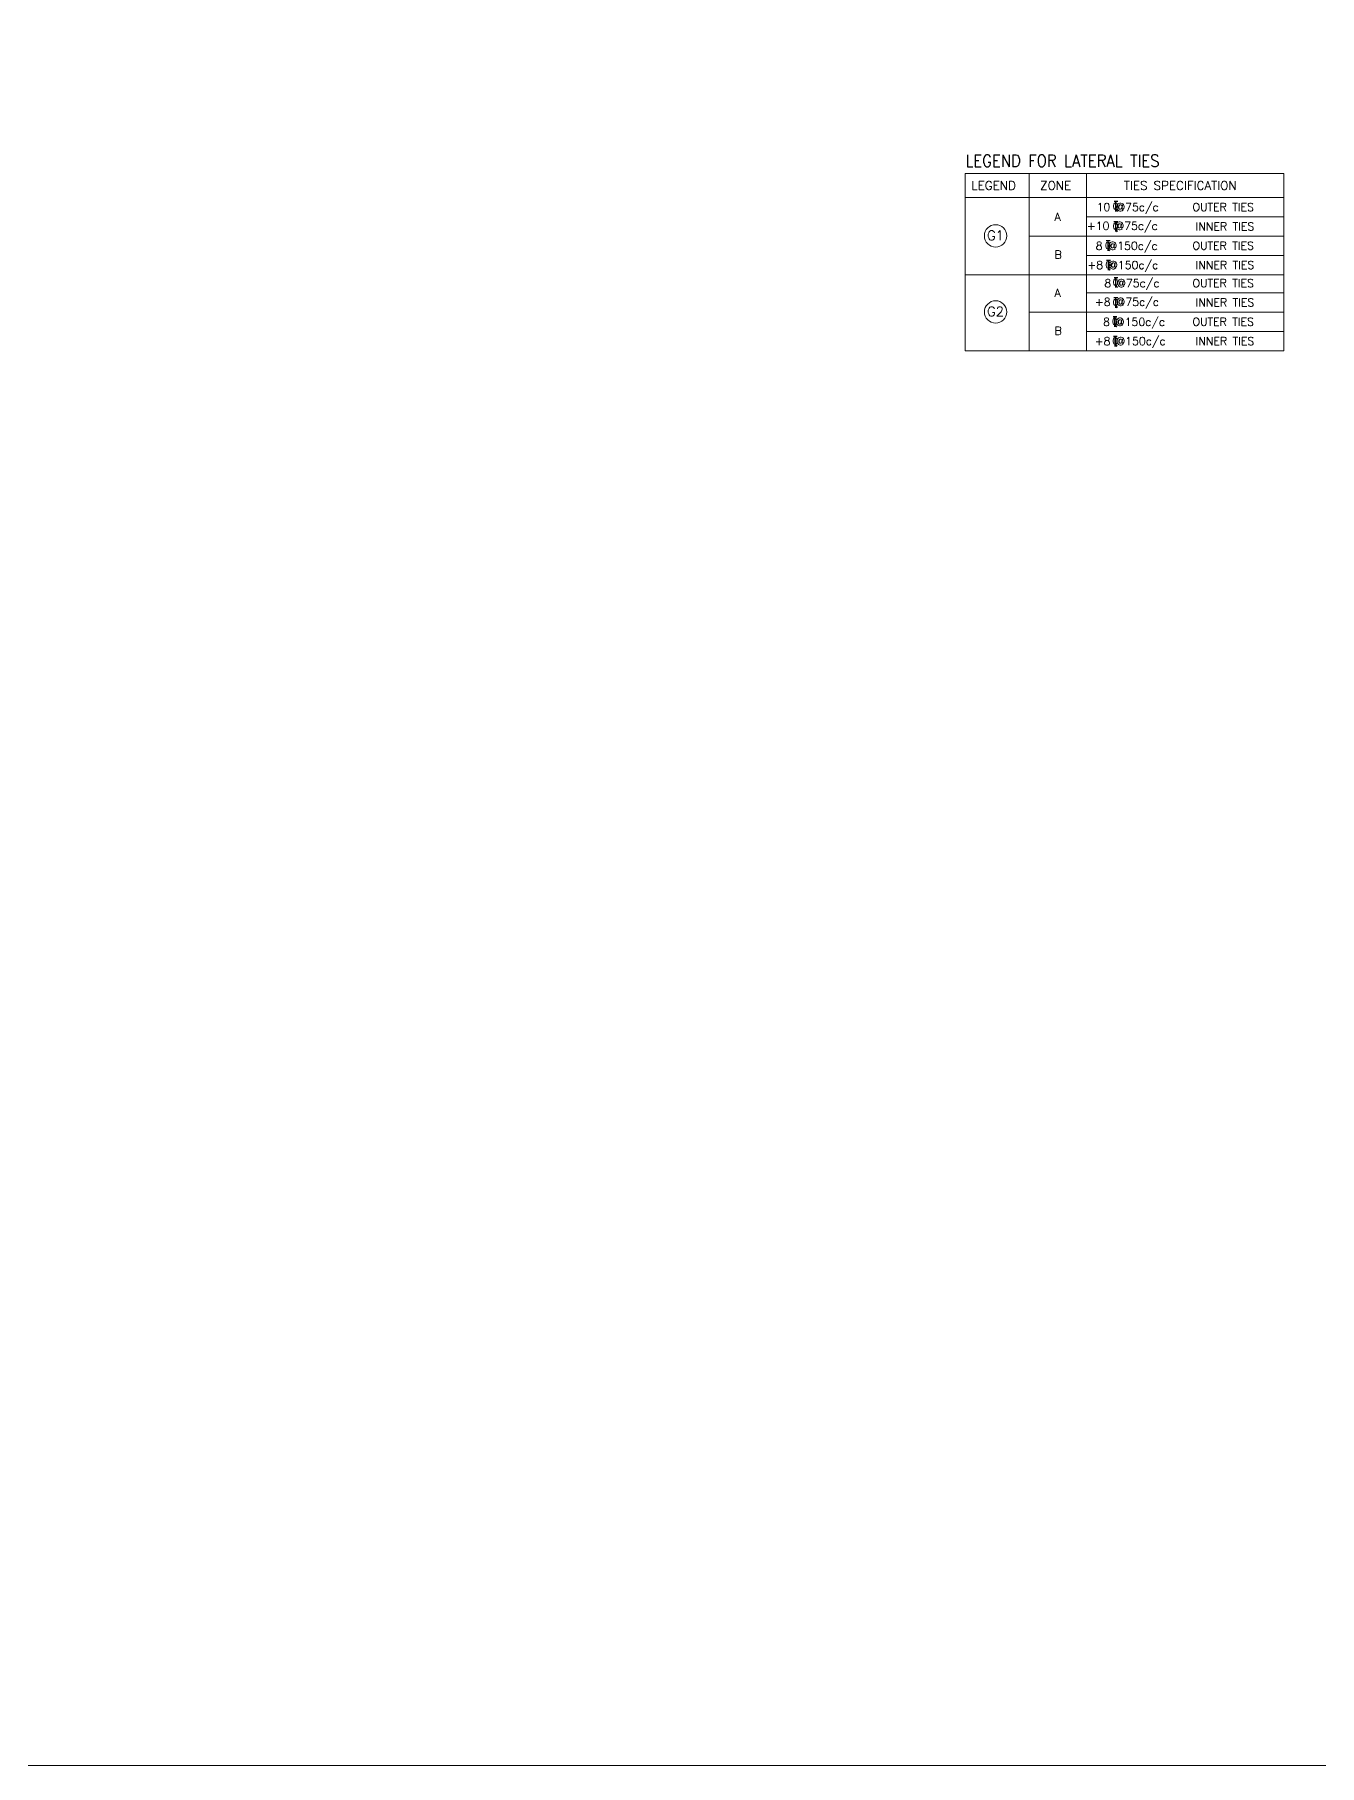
# Model space of a CAD drawing. Header units: millimetres. Extents: x 1123469 to 1752051, y -126924 to 196924.
# Drawn here: x 1449287 to 1489425, y -126924 to -72855 of the extents above; entities that cross this region are included whole.
import ezdxf

# ---------------------------------------------------------------- set-up
doc = ezdxf.new("R2010")
doc.units = ezdxf.units.MM
doc.header["$LTSCALE"] = 500
doc.header["$MEASUREMENT"] = 0
for name, color, linetype, lineweight in [('DIM1', 3, 'Continuous', 20), ('LINE', 7, 'Continuous', 13), ('S - SUNK', 251, 'Continuous', 0), ('TEXT', 7, 'Continuous', 13)]:
    doc.layers.add(name, color=color, linetype=linetype, lineweight=lineweight)
doc.layers.add('T', color=6, linetype='Continuous')
doc.styles.add('RAWAT', font='romand.shx', dxfattribs={"height": 115})
doc.styles.add('RD', font='romand.shx', dxfattribs={"height": 200})
doc.styles.add('RT', font='romant.shx', dxfattribs={"height": 8})

# ---------------------------------------------------------------- blocks, each defined once
blk = doc.blocks.new('T')
at = {"layer": 'LINE'}
for p, q in [((-27, 79), (39, 79)), ((-27, 72), (39, 72)), ((-2, 70), (-2, -99)), ((5, 70), (5, -99)), ((1, -61), (31, -100)), ((7, -57), (36, -96))]:
    blk.add_line(p, q, dxfattribs=at)
at = {"layer": 'LINE', "style": 'RAWAT'}
blk.add_text('0', height=115, dxfattribs=at).set_placement((-50, -63))

msp = doc.modelspace()

# ---------------------------------------------------------------- linework, layer by layer
at = {"layer": 'LINE', "color": 4, "linetype": 'Continuous', "ltscale": 100}
for p, q in [((1478355.4, -82733.2, 0), (1478355.4, -77196.9, 0)), ((1478355.4, -77196.9, 0), (1488311.9, -77196.9, 0)), ((1488311.9, -77196.9, 0), (1488311.9, -82733.2, 0)), ((1478355.4, -77942.4, 0), (1488311.9, -77942.4, 0)), ((1488311.9, -79610.4, 0), (1488311.9, -82733.2, 0)), ((1478355.4, -80355.9, 0), (1488311.9, -80355.9, 0)), ((1478355.4, -80355.9, 0), (1488311.9, -80355.9, 0)), ((1478355.4, -82733.2, 0), (1488311.9, -82733.2, 0)), ((1478355.4, -82733.2, 0), (1488311.9, -82733.2, 0))]:
    msp.add_line(p, q, dxfattribs=at)
at = {"layer": 'LINE', "linetype": 'Continuous', "ltscale": 100}
for p, q in [((1480355.9, -77196.9, 0), (1480355.9, -82733.2, 0)), ((1482151.7, -77196.9, 0), (1482151.7, -82733.2, 0)), ((1488311.9, -79149.1, 0), (1480355.9, -79149.1, 0)), ((1488311.9, -81526.4, 0), (1480355.9, -81526.4, 0))]:
    msp.add_line(p, q, dxfattribs=at)
at = {"layer": 'LINE', "color": 2, "linetype": 'Continuous', "ltscale": 100}
for p, q in [((1482151.7, -78545.4, 0), (1488311.9, -78545.4, 0)), ((1488311.9, -79752.9, 0), (1482151.7, -79752.9, 0)), ((1482151.7, -80922.6, 0), (1488311.9, -80922.6, 0)), ((1488311.9, -82130.2, 0), (1482151.7, -82130.2, 0))]:
    msp.add_line(p, q, dxfattribs=at)
at = {"layer": 'LINE', "linetype": 'Continuous', "ltscale": 100}
for centre in [(1479309.1, -79142, 0), (1479309.1, -81519.3, 0)]:
    msp.add_circle(centre, 349.9, dxfattribs=at)
at = {"layer": 'S - SUNK', "color": 4, "ltscale": 10}
msp.add_lwpolyline([(1300761.4, 21435.7), (1752050.9, 21435.7), (1752050.9, -126923.8), (1300761.4, -126923.8)], close=True, dxfattribs=at)

# ---------------------------------------------------------------- block references
at = {"layer": 'DIM1', "xscale": 1.799985799007118, "yscale": 1.79998603509739, "zscale": 1.799985965442341}
for p in [(1483057.6, -78202.6, 0), (1483055.6, -78831, 0), (1482815.3, -79429.4, 0), (1482825.6, -80038.4, 0), (1483057.6, -80579.9, 0), (1483055.6, -81208.3, 0), (1483031.4, -81806.7, 0), (1483041.7, -82415.7, 0)]:
    msp.add_blockref('T', p, dxfattribs=at)

# ---------------------------------------------------------------- texts
at = {"layer": 'LINE', "color": 1, "style": 'RT', "width": 0.9}
msp.add_text('LEGEND FOR LATERAL TIES', height=376.667, dxfattribs=at).set_placement((1478368.3, -76982.8, 0))
at = {"layer": 'T', "style": 'RD'}
for s, height, p in [('LEGEND ', 273.01, (1478550.3, -77704.9, 0)), ('ZONE', 273.01, (1480699, -77704.9, 0)), ('TIES SPECIFICATION', 273.009, (1483318.4, -77704.9, 0))]:
    msp.add_text(s, height=height, dxfattribs=at).set_placement(p)
at = {"layer": 'TEXT', "style": 'RD'}
for s, height, p in [('10 @75c/c', 250, (1482465.6, -78367.4, 0)), ('OUTER TIES', 250, (1485460.3, -78367.4, 0)), ('A', 250, (1481150.2, -78671, 0)), ('+10 @75c/c', 250, (1482158.2, -78953.3, 0)), ('INNER TIES', 250, (1485556.3, -78970.4, 0)), ('G1', 300, (1479041.8, -79276.4, 0)), ('8 @150c/c', 250, (1482434.1, -79577.4, 0)), ('OUTER TIES', 250, (1485460.3, -79574.1, 0)), ('B', 250, (1481150.2, -79852.8, 0)), ('+8 @150c/c', 250, (1482174.1, -80177.9, 0)), ('INNER TIES', 250, (1485556.3, -80177.9, 0)), ('8 @75c/c', 250, (1482704.9, -80744.6, 0)), ('OUTER TIES', 250, (1485460.3, -80744.6, 0)), ('A', 250, (1481150.2, -81048.3, 0)), ('+8 @75c/c', 250, (1482408.8, -81330.6, 0)), ('INNER TIES', 250, (1485556.3, -81347.6, 0)), ('G2', 300, (1479041.8, -81653.7, 0)), ('B', 250, (1481150.2, -82230.1, 0)), ('8 @150c/c', 250, (1482664.9, -81954.7, 0)), ('OUTER TIES', 250, (1485460.3, -81951.4, 0)), ('+8 @150c/c', 250, (1482404.8, -82555.2, 0)), ('INNER TIES', 250, (1485556.3, -82555.2, 0))]:
    msp.add_text(s, height=height, dxfattribs=at).set_placement(p)

doc.saveas('drawing.dxf')
